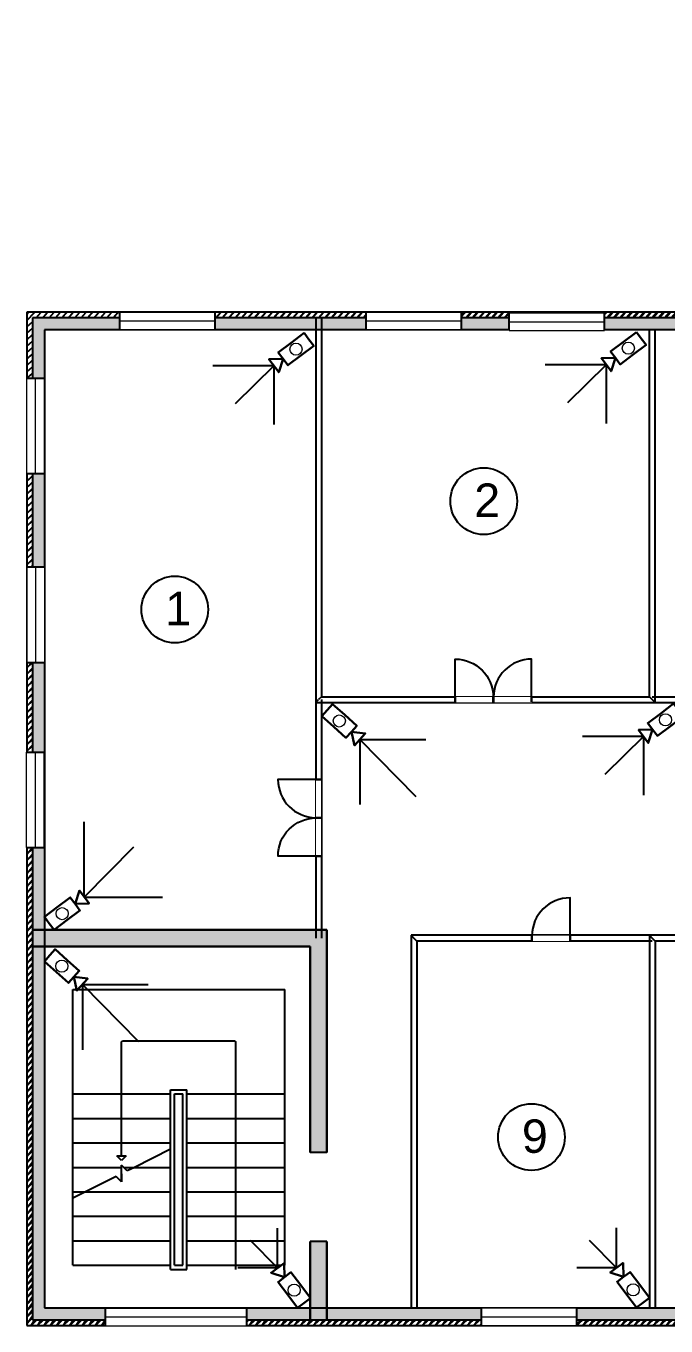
# Model space of a CAD drawing. Header units: millimetres. Extents: x 559585690 to 559613950, y 453760240 to 453787490.
# Drawn here: x 559585690 to 559599113, y 453760240 to 453787490 of the extents above; entities that cross this region are included whole.
import ezdxf

# ---------------------------------------------------------------- set-up
doc = ezdxf.new("R2010")
doc.units = ezdxf.units.MM
doc.set_wipeout_variables(frame=1)
doc.linetypes.add('DASHDOT_axis', pattern=[24, 20, -1.5, 1, -1.5])
doc.layers.add('_Маскировка', color=7, linetype='Continuous', lineweight=0, true_color=0xffffff)
doc.layers.add('_Стены', color=7, linetype='Continuous', lineweight=30)
doc.layers.add('тонкие', color=7, linetype='Continuous', lineweight=20)
for name, color, linetype in [('door', 7, 'Continuous'), ('Камеры', 7, 'Continuous'), ('Перегородки', 7, 'Continuous'), ('Сетка', 7, 'Continuous'), ('Стены', 7, 'Continuous')]:
    doc.layers.add(name, color=color, linetype=linetype)
doc.styles.get("Standard").update_dxf_attribs({"font": 'arial.ttf'})
pattern_1 = [(45, (0, 0), (16.83798022700467, 61.73926083235044), [79.375, -15.875, 0, -15.875])]

# ---------------------------------------------------------------- blocks, each defined once
blk = doc.blocks.new('*U35')
blk.add_wipeout([(-999.9999999921336, 374.9999999970423), (999.999999992134, 374.99999999703914), (999.9999999921337, -5.000000000002274), (-999.9999999921338, -4.9999999999990905)]).dxf.layer = 'тонкие'
for p, q in [((-999.9999999921338, 1.6325991627598e-12), (-999.9999999921333, 369.9999999970425)), ((999.9999999921338, -1.859972838203032e-12), (999.9999999921342, 369.999999997039))]:
    blk.add_line(p, q)
at = {"layer": 'тонкие'}
for p, q in [((-999.9999999921333, 369.9999999970425), (999.9999999921342, 369.9999999970392)), ((-999.9999999921338, 184.9999999985221), (999.999999992134, 184.9999999985188)), ((-999.9999999921338, 1.6325991627598e-12), (999.9999999921338, -1.6325991627598e-12))]:
    blk.add_line(p, q, dxfattribs=at)
blk = doc.blocks.new('*U68')
blk.add_wipeout([(-1479.999999992134, 374.99999999704323), (1479.999999992134, 374.9999999970387), (1479.9999999921338, -5.000000000003183), (-1479.999999992134, -4.999999999997726)]).dxf.layer = 'тонкие'
for p, q in [((-1479.999999992134, 2.474551464998565e-12), (-1479.999999992133, 369.9999999970433)), ((1479.999999992134, -2.701925140441797e-12), (1479.999999992134, 369.9999999970381))]:
    blk.add_line(p, q)
at = {"layer": 'тонкие'}
for p, q in [((-1479.999999992133, 369.9999999970433), (1479.999999992134, 369.9999999970383)), ((-1479.999999992134, 184.9999999985229), (1479.999999992134, 184.9999999985179)), ((-1479.999999992134, 2.474551464998565e-12), (1479.999999992134, -2.474551464998565e-12))]:
    blk.add_line(p, q, dxfattribs=at)
blk = doc.blocks.new('*U91')
at = {"color": 7, "linetype": 'ByBlock', "true_color": 0xffffff}
blk.add_wipeout([(-800, -105), (0, -105), (0, 5), (-800, 5)], dxfattribs=at).dxf.layer = '_Маскировка'
at = {"linetype": 'ByBlock'}
for p, q in [((-800, 4.263256414560601e-14), (-800, -99.99999999999993)), ((0, 0), (0, -99.99999999999997))]:
    blk.add_line(p, q, dxfattribs=at)
at = {"layer": 'door'}
blk.add_lwpolyline([(1.13686837721616e-13, -7.105427357601002e-14), (1.13686837721616e-13, 800, 0.4122377308197774), (-800, 5.333333333333272, 1.462158682015437)], format="xyb", dxfattribs=at)
blk = doc.blocks.new('*U90')
at = {"color": 7, "linetype": 'ByBlock', "true_color": 0xffffff}
blk.add_wipeout([(800, -105), (0, -105), (0, 5), (800, 5)], dxfattribs=at).dxf.layer = '_Маскировка'
at = {"linetype": 'ByBlock'}
for p, q in [((0, 0), (0, -99.99999999999997)), ((800, 4.263256414560601e-14), (800, -99.99999999999993))]:
    blk.add_line(p, q, dxfattribs=at)
at = {"layer": 'door'}
blk.add_lwpolyline([(-1.13686837721616e-13, -7.105427357601002e-14), (-1.13686837721616e-13, 800, -0.4122377308197774), (800, 5.333333333333272, -1.462158682015437)], format="xyb", dxfattribs=at)
blk = doc.blocks.new('A$C7A17705F')
at = {"color": 0}
for p, q in [((-5.194690311327577e-05, 3429.999989248307), (2599.999948053093, 3429.999989248339)), ((599.9999480530969, 2789.999989248325), (609.9999480530969, 2799.999989248325)), ((599.9999480530969, 1393.352428215403), (599.9999480530969, 2789.999989248325)), ((609.9999480530969, 2799.999989248325), (1989.999948053097, 2799.999989248325)), ((1989.999948053097, 2799.999989248325), (1999.999948053097, 2789.999989248325)), ((1999.999948053097, -1.075168984243646e-05), (1999.999948053097, 2789.999989248325)), ((-5.194690311327577e-05, 2149.99998924831), (1199.999948053097, 2149.999989248325)), ((1199.999948053097, 1471.737610035831), (1199.999948053097, 2199.999989248325)), ((1199.999948053097, 2199.999989248325), (1399.999948053097, 2199.999989248325)), ((1249.999948053097, 49.99998924832471), (1249.999948053097, 2149.99998924831)), ((1249.999948053097, 2149.999989248325), (1349.999948053097, 2149.999989248325)), ((1349.999948053097, 49.99998924832471), (1349.999948053097, 2149.99998924831)), ((1399.999948053097, -1.075168984243646e-05), (1399.999948053097, 2199.999989248325)), ((1399.999948053097, 2149.999989248325), (2599.999948053097, 2149.99998924831)), ((-5.194690311327577e-05, 1849.999989248325), (1199.999948053097, 1849.999989248325)), ((1399.999948053097, 1849.999989248325), (2599.999948053097, 1849.999989248325)), ((-5.194690311327577e-05, 1549.999989248325), (1199.999948053097, 1549.999989248325)), ((1199.999948053097, -1.075168984243646e-05), (1199.999948053097, 1471.737610035831)), ((1399.999948053097, 1549.999989248325), (2599.999948053097, 1549.999989248325)), ((599.9999480530969, 1171.737610035831), (599.9999480530969, 1275.477278518265)), ((-5.194690311327577e-05, 1249.999989248325), (599.9999480530969, 1249.99998924831)), ((599.9999480530969, 1071.737015800354), (599.9999480530969, 1171.737610035831)), ((625.4772373230371, 1249.99998924831), (756.5247064780851, 1249.99998924831)), ((756.5247064780851, 1249.999989248325), (1199.999948053097, 1249.999989248325)), ((1399.999948053097, 1249.999989248325), (2599.999948053097, 1249.999989248325)), ((-5.194690311327577e-05, 949.9999892483247), (1199.999948053097, 949.9999892483247)), ((1399.999948053097, 949.9999892483102), (2599.999948053097, 949.9999892483102)), ((-5.194690311327577e-05, 649.9999892483247), (1199.999948053097, 649.9999892483247)), ((1399.999948053097, 649.9999892483247), (2599.999948053097, 649.9999892483247)), ((-5.194690311327577e-05, 349.9999892483247), (1199.999948053097, 349.9999892483247)), ((1399.999948053097, 349.9999892483102), (2599.999948053097, 349.9999892483247)), ((-5.194690311327577e-05, 49.99998924831016), (1199.999948053097, 49.99998924832471)), ((1249.999948053097, 49.99998924832471), (1349.999948053097, 49.99998924832471)), ((1399.999948053097, 49.99998924831016), (2599.999948053097, 49.99998924831016)), ((1199.999948053097, -1.075168984243646e-05), (1399.999948053097, -1.075168984243646e-05))]:
    blk.add_line(p, q, dxfattribs=at)
for p, q in [((-5.194690311327577e-05, 49.99998924831016), (-5.194690311327577e-05, 3429.999989248307)), ((2599.999948053097, 2149.99998924831), (2599.999948053093, 3429.999989248339)), ((2599.999948053097, 49.99998924831016), (2599.999948053097, 2149.99998924831)), ((1199.999948053097, 1471.737610035831), (756.5247064780851, 1249.999989248325)), ((539.8471875652904, 1393.352428215403), (655.578354744066, 1393.352428215403)), ((597.7127492956351, 1335.485659638296), (539.8471875652904, 1393.352428215403)), ((655.578354744066, 1393.352428215403), (597.7127492956351, 1335.485659638296)), ((669.1597270413913, 1206.317499529971), (599.9999480530969, 1275.477278518265)), ((533.3328852294508, 1138.404078624), (-5.194690311327577e-05, 871.7376100358306)), ((599.9999480530969, 1071.737015800354), (533.3328852294508, 1138.404078624)), ((599.9999480530969, 1171.737610035831), (599.9999480530969, 1071.737610035831)), ((756.5247064780851, 1249.999989248325), (669.1597270413913, 1206.317499529971))]:
    blk.add_line(p, q)
blk = doc.blocks.new('видеокамера с поворотным устройством')
blk.add_wipeout([(0, 2), (8, 2), (8, -2), (0, -2)])
at = {"color": 0, "lineweight": 20}
blk.add_circle((4, 0), 1.5, dxfattribs=at)
blk.add_wipeout([(8, 0), (10.849205711401737, 2), (10.849205711401737, -2)])
at = {"color": 0, "lineweight": 30}
blk.add_lwpolyline([(0, -2), (0, 0), (0, 2), (4, 2), (8, 2), (8, 0), (8, -2), (4, -2)], close=True, dxfattribs=at)
blk.add_lwpolyline([(8, 0), (10.84920571140174, -2), (10.84920571140174, 2), (8, 0)], dxfattribs=at)

msp = doc.modelspace()

# ---------------------------------------------------------------- hatches: boundary and pattern name
at = {"layer": 'Сетка'}
h = msp.add_hatch(dxfattribs=at)
h.set_pattern_fill('ANSI36', color=256, scale=10)
h.set_pattern_definition(pattern_1)
h.paths.add_polyline_path([(559591650.298, 453763880), (559592000.2979999, 453763880), (559592000.298, 453768544.919), (559586075.297699, 453768544.919), (559586075.297699, 453768194.919), (559591650.298, 453768194.919)])
h.paths.add_polyline_path([(559592000.298, 453762010), (559591650.298, 453762010), (559591650.298, 453760619.9188538), (559592000.298, 453760619.9188538)])
at = {"layer": 'Стены'}
h = msp.add_hatch(dxfattribs=at)
h.set_pattern_fill('ANSI32', color=256, scale=10)
h.set_pattern_definition([(45, (0, 0), (-67.35192090801866, 67.35192090801866), []), (45, (44.90130000000001, 0), (-67.35192090801866, 67.35192090801866), [])])
h.paths.add_polyline_path([(559613945.297699, 453787489.9188538), (559607705.297699, 453787489.9188538), (559607705.297699, 453781489.9188538), (559585705.297699, 453781489.9188538), (559585705.297699, 453760249.9188538), (559613945.297699, 453760249.9188538)])
h.paths.add_polyline_path([(559585825.297699, 453781369.9188538), (559607825.297699, 453781369.9188538), (559607825.297699, 453787369.9188538), (559613825.297699, 453787369.9188538), (559613825.297699, 453760369.9188538), (559585825.297699, 453760369.9188538)], flags=16)
h.paths.add_polyline_path([(559586075.297699, 453781119.9188538), (559608075.297699, 453781119.9188538), (559608075.297699, 453787119.9188538), (559613575.297699, 453787119.9188538), (559613575.297699, 453760619.9188538), (559586075.297699, 453760619.9188538)], flags=0)
h = msp.add_hatch(dxfattribs=at)
h.set_pattern_fill('ANSI36', color=256, scale=10)
h.set_pattern_definition(pattern_1)
h.paths.add_polyline_path([(559613825.297699, 453787369.9188538), (559607825.297699, 453787369.9188538), (559607825.297699, 453781369.9188538), (559585825.297699, 453781369.9188538), (559585825.297699, 453760369.9188538), (559613825.297699, 453760369.9188538)])
h.paths.add_polyline_path([(559586075.297699, 453781119.9188538), (559608075.297699, 453781119.9188538), (559608075.297699, 453787119.9188538), (559613575.297699, 453787119.9188538), (559613575.297699, 453760619.9188538), (559586075.297699, 453760619.9188538)], flags=16)

# ---------------------------------------------------------------- linework, layer by layer
at = {"layer": '_Стены'}
for p, q in [((559592000.298, 453768544.919), (559585825.298, 453768544.919)), ((559592000.298, 453763880), (559592000.298, 453768544.919)), ((559591650.298, 453768194.919), (559585825.298, 453768194.919)), ((559591650.298, 453763880), (559591650.298, 453768194.919)), ((559591650.298, 453760369.919), (559591650.298, 453762010)), ((559592000.298, 453760369.919), (559592000.298, 453762010))]:
    msp.add_line(p, q, dxfattribs=at)
at = {"layer": 'Перегородки'}
for p, q in [((559591765.297699, 453781369.9188537), (559591765.297699, 453773309.9188538)), ((559591885.297699, 453781369.9188537), (559591885.297699, 453773429.9188538)), ((559598765.297699, 453773429.9188538), (559598765.297699, 453781119.9188538)), ((559598885.297699, 453773309.9188538), (559598885.297699, 453781119.9188538)), ((559591765.297699, 453773309.9188538), (559591825.297699, 453773369.9188538)), ((559591765.297699, 453773369.9188538), (559591765.297699, 453768369.9188538)), ((559591765.297699, 453773309.9188538), (559598885.297699, 453773309.9188538)), ((559591885.297699, 453773429.9188538), (559591825.297699, 453773369.9188538)), ((559591885.297699, 453773429.9188538), (559598765.297699, 453773429.9188538)), ((559591885.297699, 453773369.9188538), (559591885.297699, 453768369.9188538)), ((559598765.297699, 453773429.9188538), (559598825.297699, 453773369.9188538)), ((559598825.297699, 453773429.9188538), (559601765.297699, 453773429.9188538)), ((559598885.297699, 453773309.9188538), (559598825.297699, 453773369.9188538)), ((559598825.297699, 453773309.9188538), (559601885.297699, 453773309.9188538)), ((559598825.297699, 453768429.9188538), (559593765.297699, 453768429.9188538)), ((559593765.297699, 453768429.9188538), (559593765.297699, 453760619.9188538)), ((559593765.297699, 453768429.9188538), (559593825.297699, 453768369.9188538)), ((559601885.297699, 453768429.9188538), (559598765.297699, 453768429.9188538)), ((559598765.297699, 453768429.9188538), (559598765.297699, 453760619.9188538)), ((559598765.297699, 453768429.9188538), (559598825.297699, 453768369.9188538)), ((559593885.297699, 453768309.9188538), (559593825.297699, 453768369.9188538)), ((559598825.297699, 453768309.9188538), (559593885.297699, 453768309.9188538)), ((559593885.297699, 453768309.9188538), (559593885.297699, 453760619.9188538)), ((559598885.297699, 453768309.9188538), (559598825.297699, 453768369.9188538)), ((559601765.297699, 453768309.9188538), (559598885.297699, 453768309.9188538)), ((559598885.297699, 453768309.9188538), (559598885.297699, 453760619.9188538))]:
    msp.add_line(p, q, dxfattribs=at)
for centre in [(559595290, 453777530), (559588810, 453775260), (559596290, 453764200)]:
    msp.add_circle(centre, 700, dxfattribs=at)
at = {"layer": 'Сетка'}
for points in [[(559592000.298, 453763880), (559591650.298, 453763880)], [(559592000.298, 453762010), (559591650.298, 453762010)]]:
    msp.add_lwpolyline(points, dxfattribs=at)
at = {"layer": 'Сетка', "linetype": 'DASHDOT_axis'}
msp.add_lwpolyline([(559585825.298, 453760369.919), (559585826.298, 453760369.919)], dxfattribs=at)
at = {"layer": 'Стены'}
for p, q in [((559607705.297699, 453781489.9188538), (559585705.297699, 453781489.9188538)), ((559585705.297699, 453781489.9188538), (559585705.297699, 453760249.9188538)), ((559607825.297699, 453781369.9188538), (559585825.297699, 453781369.9188538)), ((559585825.297699, 453781369.9188538), (559585825.297699, 453760369.9188538)), ((559608075.297699, 453781119.9188538), (559586075.297699, 453781119.9188538)), ((559586075.297699, 453781119.9188538), (559586075.297699, 453760619.9188538)), ((559586075.297699, 453760619.9188538), (559613575.297699, 453760619.9188538)), ((559585705.297699, 453760249.9188538), (559613945.297699, 453760249.9188538)), ((559585825.297699, 453760369.9188538), (559613825.297699, 453760369.9188538))]:
    msp.add_line(p, q, dxfattribs=at)

# ---------------------------------------------------------------- block references
at = {"xscale": 1.71016225089935, "yscale": 1.71016225089935, "zscale": 1.71016225089935}
msp.add_blockref('A$C7A17705F', (559586670, 453761427.5148416), dxfattribs=at)

# ---------------------------------------------------------------- texts
at = {"layer": 'Перегородки', "char_height": 700, "attachment_point": 1}
for s, insert in [('2', (559595090, 453777900)), ('1', (559588610, 453775630)), ('9', (559596090, 453764570))]:
    msp.add_mtext_dynamic_manual_height_columns(s, width=1100, gutter_width=12.5, heights=[0], dxfattribs=dict(at, insert=insert))

# ---------------------------------------------------------------- next in the draw order: block references
at = {"layer": '_Стены', "color": 0, "linetype": 'ByBlock', "lineweight": -2}
for p in [(559596295.081, 453773420), (559597100, 453768415)]:
    msp.add_blockref('*U91', p, dxfattribs=at)
at = {"layer": '_Стены', "color": 0, "linetype": 'ByBlock', "lineweight": -2, "rotation": 90}
msp.add_blockref('*U91', (559591774.702301, 453771695), dxfattribs=at)
at = {"layer": 'Камеры', "color": 242, "true_color": 0xcd2027, "xscale": 84.73870062199373, "yscale": 84.73870062199373, "zscale": 84.73870062199373}
for p, rotation in [((559591623.3888983, 453780920), 216.885345881416), ((559599373.3888983, 453773150), 216.885345881416), ((559598629.0004851, 453760726.6418468), 126.8853458814161), ((559591519.0004851, 453760721.722993), 126.8853458814161)]:
    msp.add_blockref('видеокамера с поворотным устройством', p, dxfattribs=dict(at, rotation=rotation))
at = {"layer": 'Камеры', "color": 240, "true_color": 0xed1f24}
for p, xscale, yscale, zscale, rotation in [((559592008.5486411, 453773148.8667145), 84.73870062199374, 84.73870062199374, 84.73870062199374, 318.1216509861391), ((559586177.020692, 453768680.4734991), 84.73870062199373, 84.73870062199373, 84.73870062199373, 36.88534588141784), ((559586188.4325495, 453768010), 84.73870062199374, 84.73870062199374, 84.73870062199374, 318.1216509861391)]:
    msp.add_blockref('видеокамера с поворотным устройством', p, dxfattribs=dict(at, xscale=xscale, yscale=yscale, zscale=zscale, rotation=rotation))
at = {"layer": 'Стены'}
for name, p in [('*U35', (559588660, 453781124.9188538)), ('*U35', (559593825.297699, 453781124.9188538)), ('*U35', (559596825.297699, 453781105)), ('*U68', (559588840, 453760245)), ('*U35', (559596240, 453760249.9188538))]:
    msp.add_blockref(name, p, dxfattribs=at)
at = {"layer": 'Стены', "rotation": 270}
for p in [(559585700.297699, 453779109.8377075), (559585705, 453775150), (559585695, 453771270)]:
    msp.add_blockref('*U35', p, dxfattribs=at)

# ---------------------------------------------------------------- next in the draw order: linework, layer by layer
at = {"layer": 'Камеры', "color": 242, "true_color": 0xcd2027}
for p, q in [((559590888.0595753, 453780368.1931617), (559589610, 453780368.1931617)), ((559590888.0595753, 453780368.1931617), (559590080, 453779570)), ((559590888.0595753, 453780368.1931617), (559590888.0595753, 453779140)), ((559598638.0595753, 453772598.1931617), (559597360, 453772598.1931617)), ((559598638.0595753, 453772598.1931617), (559597830, 453771800)), ((559598638.0595753, 453772598.1931617), (559598638.0595753, 453771370)), ((559590967.1936468, 453761457.052316), (559590967.1936468, 453762290)), ((559598077.1936468, 453761461.9711697), (559598077.1936468, 453762294.9188538)), ((559590967.1936468, 453761457.052316), (559590400, 453762030)), ((559598077.1936468, 453761461.9711697), (559597510, 453762034.9188538)), ((559590967.1936468, 453761457.052316), (559590130, 453761457.052316)), ((559598077.1936468, 453761461.9711697), (559597240, 453761461.9711697))]:
    msp.add_line(p, q, dxfattribs=at)
at = {"layer": 'Камеры', "color": 240, "true_color": 0xed1f24}
for p, q in [((559592693.0616297, 453772535.1550816), (559593866.9568548, 453771340.8043167)), ((559592693.0616297, 453772535.1550816), (559594075.1597428, 453772535.1550816)), ((559592693.0616297, 453772535.1550816), (559592693.0616297, 453771168.8667145)), ((559586912.3500149, 453769232.2803375), (559586912.3500149, 453770804.919)), ((559586912.3500149, 453769232.2803375), (559587951.4377537, 453770284.1253203)), ((559586912.3500149, 453769232.2803375), (559588555.297699, 453769232.2803375)), ((559586872.945538, 453767396.288367), (559588046.8407632, 453766201.9376022)), ((559586872.945538, 453767396.288367), (559588255.0436512, 453767396.288367)), ((559586872.945538, 453767396.288367), (559586872.945538, 453766030))]:
    msp.add_line(p, q, dxfattribs=at)

# ---------------------------------------------------------------- next in the draw order: block references
at = {"layer": '_Стены', "color": 0, "linetype": 'ByBlock', "lineweight": -2}
msp.add_blockref('*U90', (559594690, 453773419.404301), dxfattribs=at)
at = {"layer": '_Стены', "color": 0, "linetype": 'ByBlock', "lineweight": -2, "rotation": 90}
msp.add_blockref('*U90', (559591775.298, 453770089.919), dxfattribs=at)
at = {"layer": 'Камеры', "color": 242, "true_color": 0xcd2027, "xscale": 84.73870062199373, "yscale": 84.73870062199373, "zscale": 84.73870062199373, "rotation": 216.885345881416}
msp.add_blockref('видеокамера с поворотным устройством', (559598593.3888983, 453780940), dxfattribs=at)

# ---------------------------------------------------------------- next in the draw order: linework, layer by layer
at = {"layer": 'Камеры', "color": 242, "true_color": 0xcd2027}
for q in [(559596580, 453780388.1931617), (559597050, 453779590), (559597858.0595753, 453779160)]:
    msp.add_line((559597858.0595753, 453780388.1931617), q, dxfattribs=at)

doc.saveas('drawing.dxf')
